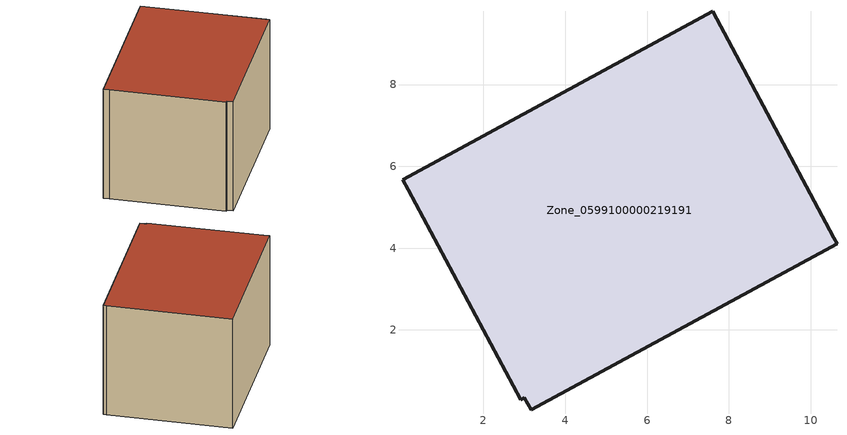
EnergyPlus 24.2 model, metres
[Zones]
Zone_0599100000219191
 floor ground (C_G): 7.61,9.79 10.57,4.25 10.64,4.11 3.16,0.05 3,0.34 2.91,0.3 0.16,5.42 0.02,5.68 z0
 wall outside (C_F): 3,0.34 3.16,0.05 10.64,4.11 10.57,4.25 7.61,9.79 0.02,5.68 0.16,5.42 2.91,0.3 3,0.34 z0:6.03
 roof outside (C_R): 7.61,9.79 0.02,5.68 0.16,5.42 2.91,0.3 3,0.34 3.16,0.05 10.64,4.11 10.57,4.25 z6.03
[BUILDING]
Pand.0599100000219191: North Axis=0; Terrain=City; Loads Convergence Tolerance Value=0.04; Temperature Convergence Tolerance Value=0.4; Solar Distribution=FullExterior; Maximum Number of Warmup Days=25; Minimum Number of Warmup Days=1
[Site:Location]
Rotterdam.The.Hague.AP_ZH_NLD Design_Conditions: Latitude=51.96; Longitude=4.45; Time Zone=1; Elevation=-4.5
[SITE:GROUNDTEMPERATURE:BUILDINGSURFACE]
18, 18, 18, 18, 18, 18, 18, 18, 18, 18, 18, 18
[MATERIAL] Thermal Absorptance=0.9; Solar Absorptance=0.7; Visible Absorptance=0.7
Name | Roughness | Thickness | Conductivity | Density | Specific Heat
G.TC.1946-1964 | MediumSmooth | 0.15 | 1 | 540 | 1210
F.TC.1946-1964 | Rough | 0.3 | 0.857143 | 1920 | 840
R.TC.1946-1964 | MediumRough | 0.2 | 0.235294 | 1500 | 1000
[CONSTRUCTION]
C_G: G.TC.1946-1964
C_F: F.TC.1946-1964
C_R: R.TC.1946-1964
[ZONE]
Zone_0599100000219191: Type=1; Multiplier=1; Ceiling Height=Autocalculate; Volume=Autocalculate; Floor Area=autocalculate; Part of Total Floor Area=Yes
[ZONEINFILTRATION:DESIGNFLOWRATE]
Infil_Zone_0599100000219191: Zone or ZoneList or Space or SpaceList=Zone_0599100000219191; Schedule=AlwaysOn; Design Flow Rate Calculation Method=Flow/Area; Flow Rate per Floor Area=0.003; Constant Term Coefficient=1; Temperature Term Coefficient=0; Velocity Term Coefficient=0; Velocity Squared Term Coefficient=0
[HVACTEMPLATE:ZONE:IDEALLOADSAIRSYSTEM]
Zone_0599100000219191: Maximum Heating Supply Air Temperature=50; Minimum Cooling Supply Air Temperature=13; Maximum Heating Supply Air Humidity Ratio=0.0156; Minimum Cooling Supply Air Humidity Ratio=0.0077; Heating Limit=NoLimit; Cooling Limit=NoLimit; Dehumidification Control Type=ConstantSensibleHeatRatio; Cooling Sensible Heat Ratio=0.7; Dehumidification Setpoint=60; Humidification Control Type=None; Humidification Setpoint=30; Outdoor Air Method=None; Outdoor Air Flow Rate per Person=0.00944; Outdoor Air Flow Rate per Zone Floor Area=0; Outdoor Air Flow Rate per Zone=0; Demand Controlled Ventilation Type=None; Outdoor Air Economizer Type=NoEconomizer; Heat Recovery Type=None; Sensible Heat Recovery Effectiveness=0.7; Latent Heat Recovery Effectiveness=0.65
[ZONECONTROL:THERMOSTAT]
ThermostatControl_Zone_0599100000219191: Zone or ZoneList=Zone_0599100000219191; Control Type Schedule=DualSetpointControlType; Control 1=Thermostat_Zone_0599100000219191; Temperature Difference Between Cutout And Setpoint=0
[THERMOSTATSETPOINT:DUALSETPOINT]
Thermostat_Zone_0599100000219191: Heating Setpoint Temperature Schedule=HeatingSetpoint_Zone_0599100000219191; Cooling Setpoint Temperature Schedule=CoolingSetpoint_Zone_0599100000219191
[SCHEDULE:COMPACT]
HeatingSetpoint_Zone_0599100000219191: Through: 12/31, For: AllDays, Until: 24:00, 21
CoolingSetpoint_Zone_0599100000219191: Through: 12/31, For: AllDays, Until: 24:00, 24
DualSetpointControlType: Through: 12/31, For: AllDays, Until: 24:00, 4
AlwaysOn: Through: 12/31, For: AllDays, Until: 24:00, 1
